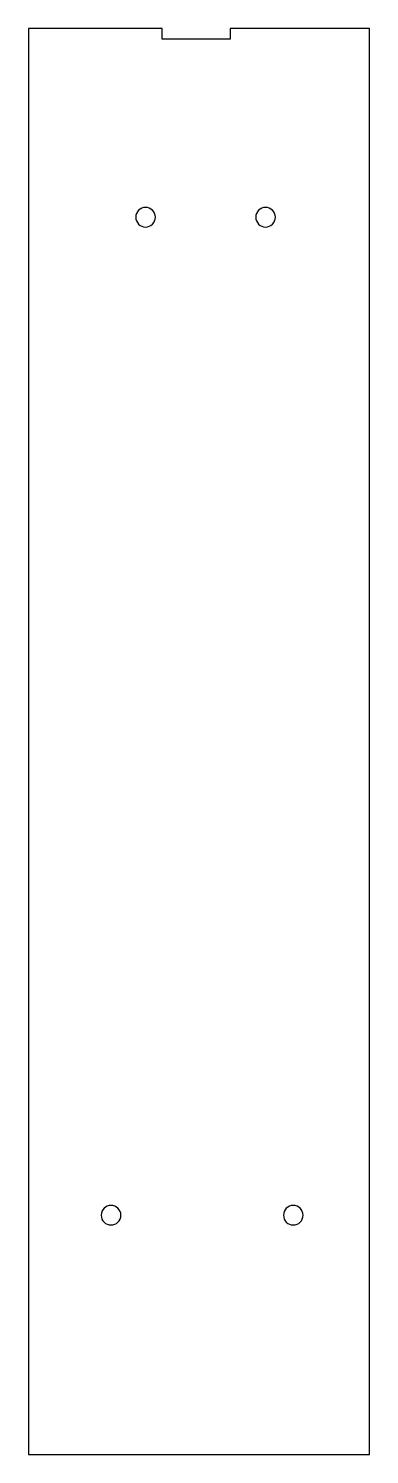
# Model space of a CAD drawing. Extents: x -17 to 18, y -73 to 73.
import ezdxf

# ---------------------------------------------------------------- set-up
doc = ezdxf.new("R2010")
doc.units = 0
doc.layers.add('LAYER_1', color=7, linetype='CONTINUOUS')

msp = doc.modelspace()

# ---------------------------------------------------------------- linework, layer by layer
at = {"layer": 'LAYER_1', "color": 114}
for points in [[(-17.17, -72.57), (17.64, -72.57), (17.64, 72.87), (3.4, 72.87), (3.4, 71.8), (-3.53, 71.8), (-3.53, 72.87), (-17.17, 72.87), (-17.17, -72.57)], [(-5.22, 54.62), (-5.42, 54.6), (-5.61, 54.54), (-5.78, 54.45), (-5.93, 54.33), (-6.06, 54.18), (-6.15, 54), (-6.21, 53.82), (-6.22, 53.62), (-6.21, 53.43), (-6.15, 53.24), (-6.06, 53.07), (-5.93, 52.91), (-5.78, 52.79), (-5.61, 52.7), (-5.42, 52.64), (-5.22, 52.62), (-5.03, 52.64), (-4.84, 52.7), (-4.67, 52.79), (-4.52, 52.91), (-4.39, 53.07), (-4.3, 53.24), (-4.24, 53.43), (-4.22, 53.62), (-4.24, 53.82), (-4.3, 54), (-4.39, 54.18), (-4.52, 54.33), (-4.67, 54.45), (-4.84, 54.54), (-5.03, 54.6)], [(7.03, 54.62), (6.83, 54.6), (6.64, 54.54), (6.47, 54.45), (6.32, 54.33), (6.19, 54.18), (6.1, 54), (6.05, 53.82), (6.03, 53.62), (6.05, 53.43), (6.1, 53.24), (6.19, 53.07), (6.32, 52.91), (6.47, 52.79), (6.64, 52.7), (6.83, 52.64), (7.03, 52.62), (7.22, 52.64), (7.41, 52.7), (7.58, 52.79), (7.73, 52.91), (7.86, 53.07), (7.95, 53.24), (8.01, 53.43), (8.03, 53.62), (8.01, 53.82), (7.95, 54), (7.86, 54.18), (7.73, 54.33), (7.58, 54.45), (7.41, 54.54), (7.22, 54.6)], [(-8.74, -47.16), (-8.94, -47.18), (-9.13, -47.24), (-9.3, -47.33), (-9.45, -47.46), (-9.57, -47.61), (-9.67, -47.78), (-9.72, -47.97), (-9.74, -48.16), (-9.72, -48.36), (-9.67, -48.55), (-9.57, -48.72), (-9.45, -48.87), (-9.3, -49), (-9.13, -49.09), (-8.94, -49.15), (-8.74, -49.16), (-8.55, -49.15), (-8.36, -49.09), (-8.19, -49), (-8.04, -48.87), (-7.91, -48.72), (-7.82, -48.55), (-7.76, -48.36), (-7.74, -48.16), (-7.76, -47.97), (-7.82, -47.78), (-7.91, -47.61), (-8.04, -47.46), (-8.19, -47.33), (-8.36, -47.24), (-8.55, -47.18)], [(9.86, -47.16), (9.66, -47.18), (9.47, -47.24), (9.3, -47.33), (9.15, -47.46), (9.03, -47.61), (8.93, -47.78), (8.88, -47.97), (8.86, -48.16), (8.88, -48.36), (8.93, -48.55), (9.03, -48.72), (9.15, -48.87), (9.3, -49), (9.47, -49.09), (9.66, -49.15), (9.86, -49.16), (10.05, -49.15), (10.24, -49.09), (10.41, -49), (10.56, -48.87), (10.69, -48.72), (10.78, -48.55), (10.84, -48.36), (10.86, -48.16), (10.84, -47.97), (10.78, -47.78), (10.69, -47.61), (10.56, -47.46), (10.41, -47.33), (10.24, -47.24), (10.05, -47.18)]]:
    msp.add_lwpolyline(points, close=True, dxfattribs=at)

doc.saveas('drawing.dxf')
